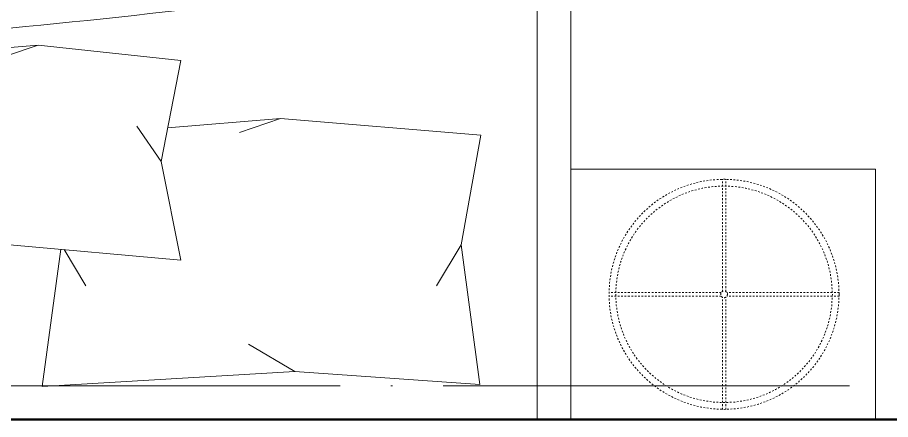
# Model space of a CAD drawing. Header units: inches. Extents: x -71 to 2682309, y -3332 to 801571.
# Drawn here: x 2651699.7 to 2651751.3, y 787880.3 to 787904 of the extents above; entities that cross this region are included whole.
import ezdxf

# ---------------------------------------------------------------- set-up
doc = ezdxf.new("R2010")
doc.units = ezdxf.units.IN
doc.header["$MEASUREMENT"] = 0
doc.linetypes.add('ACAD_ISO04W100', pattern=[30, 24, -3, 0, -3])
doc.linetypes.add('x_8th Floor Plan-final$0$HIDDEN2', pattern=[0.1875, 0.125, -0.0625])
for name, color, linetype, lineweight in [('CENTER  LINE RA', 10, 'ACAD_ISO04W100', 18), ('DIM RA', 4, 'Continuous', 15), ('Furniture', 22, 'Continuous', 13), ('Hatch', 254, 'Continuous', 9), ('WALL RA', 42, 'Continuous', 50)]:
    doc.layers.add(name, color=color, linetype=linetype, lineweight=lineweight)

# ---------------------------------------------------------------- blocks, each defined once
blk = doc.blocks.new('x_8th Floor Plan-final$0$FP34')
at = {"layer": 'Hatch', "linetype": 'x_8th Floor Plan-final$0$HIDDEN2'}
for p, q in [((173.9, 215.9), (173.9, 381.5)), ((178.9, 215.9), (178.9, 381.5)), ((6.4, 214), (172.1, 214)), ((6.4, 209), (172.1, 209)), ((173.9, 41.5), (173.9, 207.2)), ((178.9, 41.5), (178.9, 207.2)), ((180.7, 214), (346.4, 214)), ((180.7, 209), (346.4, 209))]:
    blk.add_line(p, q, dxfattribs=at)
for radius in [170, 160, 5]:
    blk.add_circle((176.4, 211.5), radius, dxfattribs=at)
blk = doc.blocks.new('queen bed')
at = {"layer": 'Furniture'}
for p, q in [((-70, 33), (0, 33)), ((0, -27), (0, 33)), ((-69, 31), (0, 31)), ((-17.781, 15.835), (-16.814, 27.678)), ((-10.329, 26.515), (-16.814, 27.678)), ((-2.074, 27.626), (-10.329, 26.515)), ((-2.074, 27.626), (-2.833, 16.694)), ((-10.329, 26.515), (-7.899, 25.058)), ((-2.833, 16.694), (-4.453, 13.942)), ((-2.833, 16.694), (-1.946, 1.758)), ((-17.781, 15.835), (-16.971, 13.407)), ((-17.244, 9.167), (-17.781, 15.835)), ((-22.123, 1.525), (-21.216, 9.943)), ((-21.216, 9.943), (-15.254, 8.778)), ((-15.254, 8.778), (-9.422, 9.943)), ((-9.422, 9.943), (-10.329, -0.158)), ((-15.254, 8.778), (-17.328, 7.353)), ((-10.04, 3.058), (-7.899, 4.342)), ((-1.946, 1.758), (-10.059, 2.849)), ((-21.216, -9.741), (-22.123, 1.525)), ((-22.123, 1.525), (-21.475, -0.417))]:
    blk.add_line(p, q, dxfattribs=at)
at = {"layer": 'Furniture', "elevation": 0}
blk.add_lwpolyline([(-14.8, 33), (0, 33), (0, 51), (-14.8, 51)], close=True, dxfattribs=at)
at = {"layer": 'Furniture'}
blk.add_arc((-476.453, -42.67), 455.307, 1.86805, 9.31159, dxfattribs=at)
at = {"layer": 'Furniture', "xscale": 0.04000015660943467, "yscale": 0.04000015660943467, "zscale": 0.04000015660943467, "rotation": 180}
blk.add_blockref('x_8th Floor Plan-final$0$FP34', (-0.344, 50.51), dxfattribs=at)
blk = doc.blocks.new('GRID')
at = {"layer": 'CENTER  LINE RA'}
blk.add_line((2650289.133, 787882.268), (2650810.03, 787882.268), dxfattribs=at)

msp = doc.modelspace()

# ---------------------------------------------------------------- linework, layer by layer
at = {"layer": 'WALL RA'}
msp.add_line((2651654.417, 787880.268), (2651754.172, 787880.268), dxfattribs=at)

# ---------------------------------------------------------------- block references
at = {"layer": 'DIM RA'}
msp.add_blockref('GRID', (1255.145, 0), dxfattribs=at)
at = {"layer": 'Furniture', "rotation": 270}
msp.add_blockref('queen bed', (2651699.417, 787880.268), dxfattribs=at)

doc.saveas('drawing.dxf')
